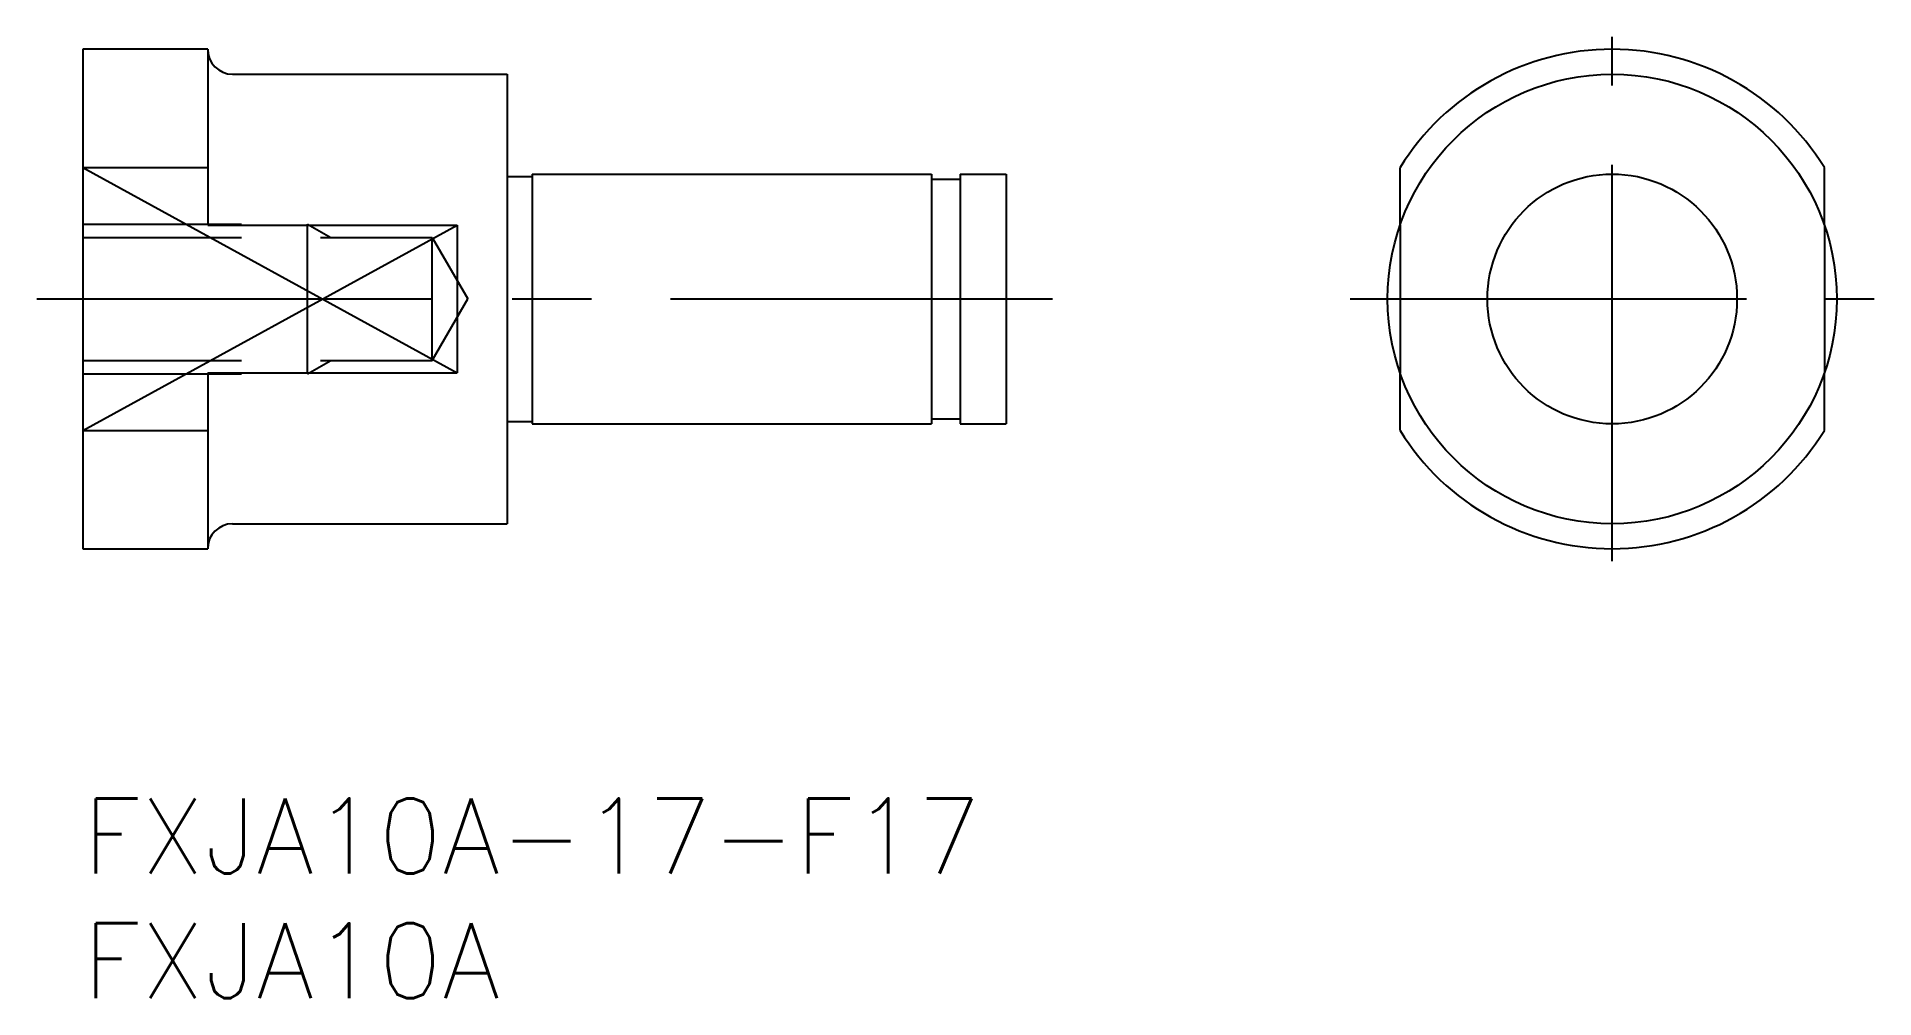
# Model space of a CAD drawing. Extents: x -1.8 to 71.8, y -8 to 30.5.
import ezdxf

# ---------------------------------------------------------------- set-up
doc = ezdxf.new("R2010")
doc.units = 0
doc.header["$LTSCALE"] = 0.5
doc.linetypes.add('CENTER', pattern=[50.8, 31.75, -6.35, 6.35, -6.35])
doc.linetypes.add('DASHED', pattern=[19.05, 12.7, -6.35])
for name, color, linetype in [('MSM_CENTER', 1, 'CENTER'), ('MSM_CONTINUOUS', 7, 'CONTINUOUS'), ('MSM_DASHED', 4, 'DASHED'), ('MSM_NARROW', 5, 'CONTINUOUS'), ('MSM_PART_NUMBER', 7, 'CONTINUOUS')]:
    doc.layers.add(name, color=color, linetype=linetype)
doc.styles.get("Standard").update_dxf_attribs({"font": 'txt.shx', "height": 3, "bigfont": 'bigfont.shx'})

# ---------------------------------------------------------------- blocks, each defined once
blk = doc.blocks.new('*U3')
at = {"layer": 'MSM_PART_NUMBER'}
blk.add_text('FXJA10A-17-F17', height=3, dxfattribs=at).set_placement((0, -3))
blk = doc.blocks.new('*U4')
at = {"layer": 'MSM_PART_NUMBER'}
blk.add_text('FXJA10A', height=3, dxfattribs=at).set_placement((0, -8))

msp = doc.modelspace()

# ---------------------------------------------------------------- linework, layer by layer
at = {"layer": 'MSM_CENTER'}
for p, q in [((61.284, 9.5), (61.284, 30.5)), ((-1.85, 20), (38.85, 20)), ((50.784, 20), (71.784, 20))]:
    msp.add_line(p, q, dxfattribs=at)
at = {"layer": 'MSM_CONTINUOUS'}
for p, q in [((0, 30), (0, 10)), ((5, 30), (0, 30)), ((5, 30), (5, 22.958)), ((6, 29), (17, 29)), ((17, 29), (17, 11)), ((0, 25.268), (5, 25.268)), ((52.784, 22.958), (52.784, 25.268)), ((69.784, 22.958), (69.784, 25.268)), ((17, 24.9), (18, 24.9)), ((18, 25), (34, 25)), ((18, 25), (18, 15)), ((34, 25), (34, 15)), ((34, 24.8), (35.15, 24.8)), ((35.15, 25), (35.15, 15)), ((35.15, 25), (37, 25)), ((37, 25), (37, 15)), ((5, 22.958), (15, 22.958)), ((15, 22.958), (15, 17.042)), ((5, 17.042), (15, 17.042)), ((5, 17.042), (5, 10)), ((52.784, 14.732), (52.784, 17.042)), ((69.784, 14.732), (69.784, 17.042)), ((0, 14.732), (5, 14.732)), ((17, 15.1), (18, 15.1)), ((18, 15), (34, 15)), ((34, 15.2), (35.15, 15.2)), ((35.15, 15), (37, 15)), ((6, 11), (17, 11)), ((0, 10), (5, 10))]:
    msp.add_line(p, q, dxfattribs=at)
for radius in [9, 5]:
    msp.add_circle((61.284, 20), radius, dxfattribs=at)
for centre, radius, start, end in [((6, 30), 1, 180, 270), ((61.284, 20), 10, 31.78833, 148.21167), ((61.284, 20), 10, 211.78833, 328.21167), ((6, 10), 1, 90, 180)]:
    msp.add_arc(centre, radius, start, end, dxfattribs=at)
at = {"layer": 'MSM_DASHED'}
for p, q in [((0, 23), (9, 23)), ((9, 17), (9, 23)), ((9, 23), (9.938, 22.458)), ((52.784, 22.958), (52.784, 17.042)), ((69.784, 22.958), (69.784, 17.042)), ((0, 22.458), (14, 22.458)), ((14, 22.458), (15.419, 20)), ((14, 17.542), (14, 22.458)), ((14, 17.542), (15.419, 20)), ((0, 17.542), (14, 17.542)), ((0, 17), (9, 17)), ((9, 17), (9.938, 17.542))]:
    msp.add_line(p, q, dxfattribs=at)
at = {"layer": 'MSM_NARROW'}
for p, q in [((0, 25.268), (15, 17.042)), ((0, 14.732), (15, 22.958))]:
    msp.add_line(p, q, dxfattribs=at)

# ---------------------------------------------------------------- block references
at = {"layer": 'MSM_CONTINUOUS'}
for name in ['*U3', '*U4']:
    msp.add_blockref(name, (0, 0), dxfattribs=at)

doc.saveas('drawing.dxf')
